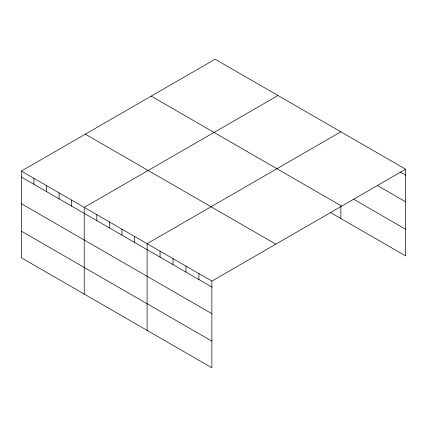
<?xml version="1.0" encoding="UTF-8"?>
<svg xmlns="http://www.w3.org/2000/svg" width="427" height="427" viewBox="0 0 427 427"><rect width="100%" height="100%" fill="white"/><g stroke="black" fill="none" stroke-linecap="round" stroke-linejoin="round"><path stroke-width="0.64" d="M405.65 169.215L211.877 281.083L211.877 367.786L21.35 257.785L21.35 171.088L215.123 59.214L405.65 169.215L405.65 255.912L330.583 212.577M277.998 95.515L84.226 207.383L84.226 294.086M340.869 131.815L147.096 243.684L147.096 330.386M400.019 171.937L405.65 175.187M377.484 185.569L405.65 201.827M353.828 199.356L405.65 229.272M151.179 96.128L341.707 206.129M85.293 134.169L275.821 244.169M21.35 171.088L211.877 281.083M21.35 177.061L211.877 287.061M21.35 203.7L211.877 313.701M21.35 231.146L211.877 341.146M340.869 206.524L340.869 218.512M198.923 273.606L198.923 279.584M185.964 266.128L185.964 272.1M173.01 258.645L173.01 264.623M160.056 251.167L160.056 257.139M134.521 236.425L134.521 242.403M121.951 229.166L121.951 235.138M109.376 221.907L109.376 227.879M96.801 214.648L96.801 220.62M71.651 200.124L71.651 206.102M59.075 192.865L59.075 198.843M46.5 185.606L46.5 191.579M33.925 178.347L33.925 184.32"/></g></svg>
